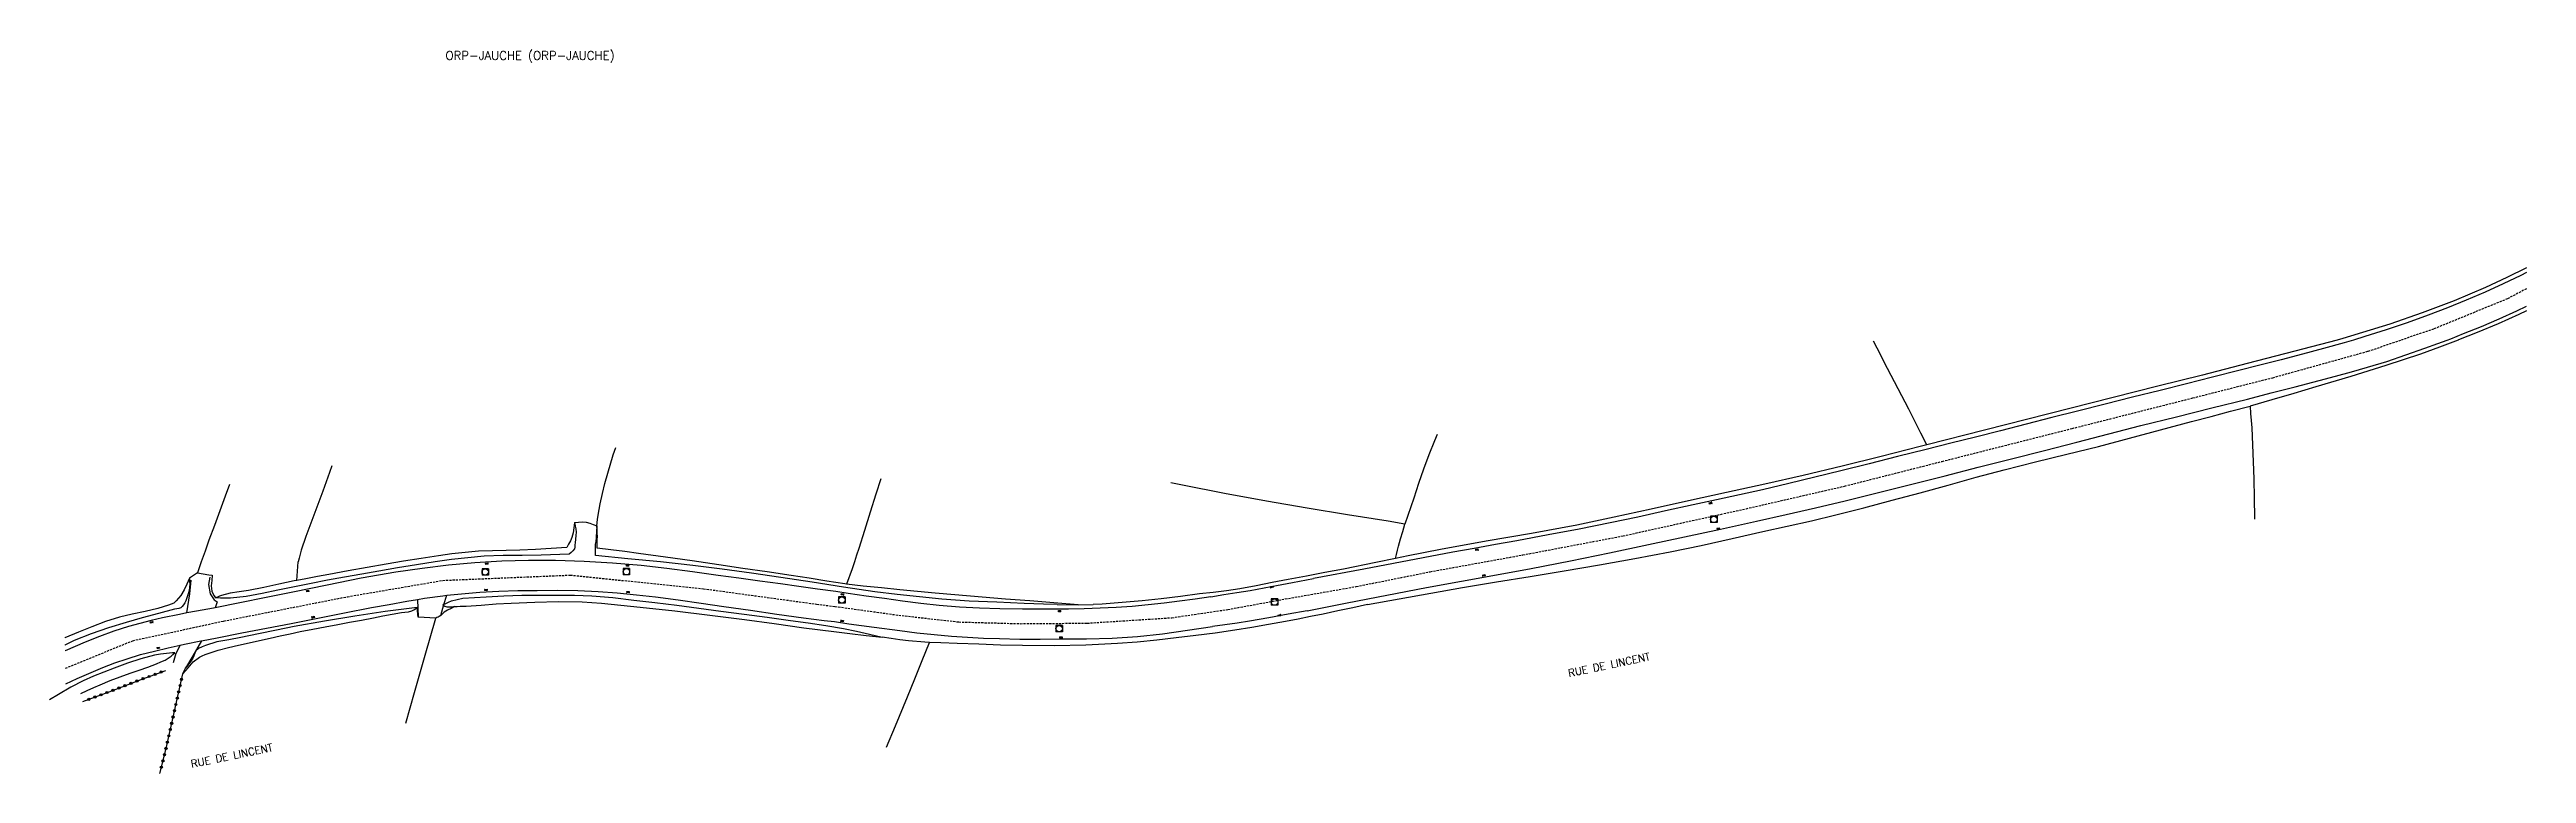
# Model space of a CAD drawing. Header units: millimetres. Extents: x 194066 to 195000, y 155070 to 156000.
# Drawn here: x 194423 to 195000, y 155070 to 155239 of the extents above; entities that cross this region are included whole.
import ezdxf
from ezdxf.enums import TextEntityAlignment as Align

# ---------------------------------------------------------------- set-up
doc = ezdxf.new("R2010")
doc.units = ezdxf.units.MM
doc.linetypes.add('DASHED', pattern=[0.75, 0.5, -0.25])
doc.layers.get('0').update_dxf_attribs({"linetype": 'CONTINUOUS'})
for name, color, linetype in [('W0001', 6, 'DASHED'), ('W0008', 7, 'CONTINUOUS'), ('W0017', 7, 'CONTINUOUS'), ('W0211', 2, 'CONTINUOUS'), ('W0214', 2, 'CONTINUOUS'), ('W0323', 7, 'CONTINUOUS'), ('W0330', 7, 'CONTINUOUS'), ('W0401', 7, 'CONTINUOUS'), ('W0420', 7, 'CONTINUOUS'), ('W0980', 7, 'CONTINUOUS'), ('W0989', 7, 'CONTINUOUS')]:
    doc.layers.add(name, color=color, linetype=linetype)
doc.styles.get("Standard").update_dxf_attribs({"font": 'romans.shx', "width": 0.85})

# ---------------------------------------------------------------- blocks, each defined once
blk = doc.blocks.new('T420')
for p, q in [((0.75, 0.75), (-0.75, 0.75)), ((-0.75, 0.75), (-0.75, -0.75)), ((0.75, 0.75), (0.75, -0.75)), ((0.75, -0.75), (-0.75, -0.75))]:
    blk.add_line(p, q)
blk.add_ellipse((0, 0), major_axis=(-0.53, 0.53), ratio=1, start_param=3.926991, end_param=10.210176)
blk = doc.blocks.new('T401')
for p, q in [((-0.3, 0.3), (0, 0.3)), ((-0.3, -0.25), (-0.3, 0.3)), ((-0.3, 0.15), (0, 0.15)), ((-0.3, 0), (0, 0)), ((0, 0.3), (0, -0.25)), ((-0.3, -0.15), (0, -0.15)), ((-0.3, -0.25), (-0.3, -0.3)), ((-0.3, -0.3), (0, -0.3)), ((0, -0.3), (0, -0.25))]:
    blk.add_line(p, q)
blk = doc.blocks.new('t323o')
at = {"color": 0, "linetype": 'Continuous'}
for radius in [0.25, 0.15]:
    blk.add_circle((0, 0), radius, dxfattribs=at)

msp = doc.modelspace()

# ---------------------------------------------------------------- linework, layer by layer
at = {"layer": 'W0001'}
for points in [[(195000, 155182.94), (194995.57, 155180.6), (194978.35, 155173.55), (194970.81, 155171)], [(194426.77, 155094.59), (194442.43, 155100.99), (194463.57, 155105.56), (194492.4, 155111.23), (194514.67, 155115.03), (194544.33, 155116.26), (194575.35, 155113.09), (194601.71, 155109.49), (194606.02, 155108.96), (194620.87, 155106.92), (194634.83, 155105.35), (194649.15, 155104.95), (194664.74, 155105.07), (194684.48, 155106.34), (194697.52, 155108.26), (194710.88, 155110.7), (194727.43, 155113.6), (194744.66, 155117.05), (194766.24, 155120.96), (194789.57, 155125.39), (194818.23, 155131.72), (194841.16, 155136.98), (194863.9, 155142.74), (194894.16, 155150.4), (194922.31, 155157.52), (194940.89, 155162.23), (194963.15, 155168.41), (194970.81, 155171)]]:
    msp.add_lwpolyline(points, dxfattribs=at)
at = {"layer": 'W0008'}
for points in [[(195000, 155186.7), (194998.71, 155186.05), (194994.56, 155184.06), (194990.37, 155182.15), (194985.99, 155180.27), (194981.57, 155178.48), (194977.12, 155176.78), (194972.23, 155175.02), (194967.3, 155173.35), (194962.35, 155171.78), (194959.73, 155171)], [(194981.53, 155171), (194982.35, 155171.31), (194985.35, 155172.48), (194989.53, 155174.18), (194993.67, 155175.95), (194997.77, 155177.82), (195000, 155178.91)], [(194716.01, 155107.97), (194725.27, 155109.78), (194734.54, 155111.6), (194743.81, 155113.38), (194751.93, 155114.86), (194760.06, 155116.31), (194768.18, 155117.81), (194777.3, 155119.6), (194786.4, 155121.46), (194795.5, 155123.36), (194803.9, 155125.14), (194812.29, 155126.95), (194820.68, 155128.8), (194827.55, 155130.36), (194834.42, 155131.94), (194841.28, 155133.56), (194849.06, 155135.47), (194856.83, 155137.43), (194864.59, 155139.4), (194872.32, 155141.36), (194880.03, 155143.33), (194887.75, 155145.3), (194895.23, 155147.23), (194902.71, 155149.17), (194910.2, 155151.08), (194918.46, 155153.15), (194926.74, 155155.19), (194935, 155157.26), (194940.57, 155158.68), (194946.14, 155160.11), (194951.7, 155161.57), (194955.48, 155162.56), (194959.25, 155163.57), (194963, 155164.64), (194967.46, 155166.03), (194971.89, 155167.52), (194976.3, 155169.07), (194979.33, 155170.17), (194981.53, 155171)], [(194959.73, 155171), (194957.54, 155170.35), (194952.69, 155169), (194947.84, 155167.69), (194942.89, 155166.4), (194937.93, 155165.15), (194932.97, 155163.91), (194926.88, 155162.36), (194920.79, 155160.82), (194914.69, 155159.28), (194908.27, 155157.67), (194901.85, 155156.08), (194895.43, 155154.47), (194889.44, 155152.94), (194883.45, 155151.4), (194877.45, 155149.87), (194871.68, 155148.41), (194865.91, 155146.96), (194860.14, 155145.51), (194853.53, 155143.85), (194846.91, 155142.18), (194840.3, 155140.54), (194834.23, 155139.05), (194828.16, 155137.57), (194822.07, 155136.14), (194816.69, 155134.95), (194811.3, 155133.8), (194805.92, 155132.64), (194799.47, 155131.21), (194793.03, 155129.78), (194786.57, 155128.41), (194779.33, 155126.97), (194772.08, 155125.61), (194764.83, 155124.27), (194759.87, 155123.37), (194754.9, 155122.48), (194749.94, 155121.58), (194743.02, 155120.29), (194736.1, 155118.97), (194729.18, 155117.64), (194717.49, 155115.43)], [(194606.19, 155112.42), (194601.88, 155113.01), (194597.58, 155113.6), (194593.27, 155114.19), (194588.45, 155114.85), (194583.63, 155115.52), (194578.81, 155116.17), (194572.82, 155116.99), (194566.82, 155117.8), (194560.82, 155118.48), (194554.18, 155119.05), (194547.54, 155119.46), (194540.88, 155119.67), (194534.62, 155119.68), (194528.36, 155119.5), (194522.12, 155119.14), (194515.95, 155118.56), (194509.8, 155117.8), (194503.68, 155116.91), (194495.66, 155115.51), (194487.67, 155113.9), (194479.69, 155112.27), (194473.53, 155111.05), (194467.38, 155109.81), (194461.63, 155108.67), (194461.22, 155108.59), (194457.26, 155107.85), (194455.05, 155107.44), (194453.3, 155107.11), (194449.37, 155106.29), (194446.71, 155105.66), (194444.06, 155105), (194441.44, 155104.26), (194438.04, 155103.18), (194434.67, 155101.98), (194431.35, 155100.67), (194426.66, 155098.64), (194426.66, 155098.64), (194426.66, 155098.64), (194426.66, 155098.64)], [(194426.86, 155090.93), (194426.86, 155090.93), (194426.86, 155090.93), (194429.5, 155092.15), (194432.7, 155093.57), (194435.46, 155094.72), (194438.26, 155095.8), (194441.08, 155096.79), (194444.24, 155097.74), (194447.45, 155098.56), (194450.66, 155099.33), (194453.46, 155099.95), (194454.46, 155100.17), (194458.29, 155100.94), (194458.46, 155100.97), (194462.11, 155101.69), (194467.84, 155102.81), (194473.57, 155103.91), (194479.29, 155105.01), (194485.52, 155106.24), (194491.75, 155107.48), (194497.99, 155108.68), (194502.11, 155109.45), (194506.25, 155110.21), (194508.77, 155110.61), (194510.39, 155110.87), (194514.68, 155111.45), (194515.59, 155111.55), (194518.98, 155111.93), (194523.29, 155112.3), (194527.72, 155112.54), (194532.15, 155112.66), (194536.59, 155112.71), (194541.33, 155112.72), (194546.07, 155112.64), (194550.8, 155112.43), (194555.27, 155112.11), (194559.73, 155111.68), (194564.18, 155111.19), (194569.5, 155110.51), (194574.81, 155109.74), (194580.13, 155108.96), (194586.3, 155108.07), (194592.48, 155107.17), (194598.67, 155106.32), (194601.06, 155106.01), (194603.45, 155105.72), (194605.84, 155105.42)], [(194693.54, 155111.22), (194689.9, 155110.69), (194686.27, 155110.17), (194682.64, 155109.7), (194678.92, 155109.3), (194675.19, 155108.97), (194671.46, 155108.71), (194667.77, 155108.53), (194664.06, 155108.41), (194660.36, 155108.34), (194655.03, 155108.29), (194649.7, 155108.31), (194644.38, 155108.43), (194639.67, 155108.59), (194634.97, 155108.83), (194630.27, 155109.18), (194626.01, 155109.64), (194621.75, 155110.2), (194617.5, 155110.79), (194613.29, 155111.38), (194609.09, 155112), (194606.19, 155112.42)], [(194693.54, 155111.22), (194696.58, 155111.71), (194699.63, 155112.2), (194702.68, 155112.71), (194707.62, 155113.59), (194712.55, 155114.51), (194717.49, 155115.43)], [(194716.01, 155107.97), (194711.53, 155107.13), (194707.04, 155106.29), (194702.55, 155105.52), (194699.67, 155105.09), (194696.8, 155104.69), (194693.92, 155104.28)], [(194605.84, 155105.42), (194609.18, 155104.95), (194615.12, 155104.11), (194621.07, 155103.34), (194625.09, 155102.85), (194629.12, 155102.39), (194633.15, 155102.01), (194636.86, 155101.77), (194640.57, 155101.6), (194644.29, 155101.47), (194649.05, 155101.37), (194653.82, 155101.35), (194658.59, 155101.38), (194664.55, 155101.45), (194670.52, 155101.61), (194676.46, 155101.97), (194682.29, 155102.62), (194688.1, 155103.45), (194693.92, 155104.28)]]:
    msp.add_lwpolyline(points, dxfattribs=at)
at = {"layer": 'W0017'}
for points in [[(194455.05, 155107.44), (194455.75, 155111.9), (194456.03, 155115.08)], [(194460.38, 155115.77), (194460.03, 155114.05), (194460.41, 155111.88), (194461.39, 155110.47), (194462.04, 155110.07), (194461.63, 155108.67)], [(194508.77, 155110.61), (194508.91, 155106.43)], [(194514.17, 155106.86), (194514.91, 155109.42), (194515.59, 155111.55)], [(194458.46, 155100.97), (194456.42, 155097.46), (194454.74, 155094.57)], [(194453.46, 155099.95), (194452.48, 155097.97), (194451.8, 155095.82)]]:
    msp.add_lwpolyline(points, dxfattribs=at)
at = {"layer": 'W0211'}
for points in [[(194545.33, 155128.47), (194545.16, 155127.29), (194544.98, 155126.12), (194544.69, 155124.99), (194544.35, 155124.21), (194543.95, 155123.46), (194543.55, 155122.7)], [(194550.57, 155122.54), (194550.58, 155122.78), (194550.58, 155123.01), (194550.59, 155123.25), (194550.61, 155123.89), (194550.63, 155124.52), (194550.64, 155125.16), (194550.62, 155126), (194550.56, 155126.85), (194550.51, 155127.7)], [(194543.55, 155122.7), (194539.89, 155122.48), (194536.24, 155122.25), (194532.59, 155122.07), (194529.39, 155121.99), (194526.18, 155121.94), (194522.99, 155121.81), (194519.87, 155121.54), (194516.77, 155121.18), (194513.67, 155120.77), (194509.59, 155120.16), (194505.52, 155119.47), (194501.45, 155118.77), (194497.01, 155118.01), (194492.56, 155117.23), (194488.12, 155116.43), (194485.43, 155115.92), (194482.74, 155115.41), (194480.66, 155115.01), (194480.05, 155114.89), (194476.48, 155114.15), (194472.92, 155113.38), (194469.36, 155112.65), (194467.24, 155112.33), (194465.12, 155112.03), (194463.06, 155111.5), (194462.59, 155111.32), (194462.13, 155111.13), (194461.67, 155110.94)], [(194662.6, 155109.34), (194656.98, 155109.78), (194651.36, 155110.23), (194645.74, 155110.68), (194637.53, 155111.36), (194629.33, 155112.06), (194621.13, 155112.84), (194616.84, 155113.27), (194612.56, 155113.72), (194608.7, 155114.18), (194608.28, 155114.23), (194604.1, 155114.84), (194599.94, 155115.52), (194595.77, 155116.18), (194590.16, 155117.01), (194584.54, 155117.83), (194578.92, 155118.64), (194572.7, 155119.55), (194566.48, 155120.46), (194560.25, 155121.32), (194557.02, 155121.73), (194553.8, 155122.14), (194550.57, 155122.54)], [(194455.63, 155115.54), (194455, 155114.17), (194454.36, 155112.79), (194453.59, 155111.51), (194453.08, 155110.89), (194452.53, 155110.29), (194451.97, 155109.69), (194450.73, 155109.28), (194449.49, 155108.88), (194448.24, 155108.49), (194445.27, 155107.77), (194442.26, 155107.18), (194439.29, 155106.47), (194436.08, 155105.43), (194432.92, 155104.24), (194429.78, 155102.98), (194426.58, 155101.62), (194426.58, 155101.62), (194426.58, 155101.62), (194426.58, 155101.62)], [(194454.06, 155093.29), (194455.29, 155094.67), (194456.52, 155096.06), (194457.93, 155097.17), (194458.6, 155097.49), (194459.29, 155097.77), (194460, 155098.04), (194462.32, 155098.79), (194464.7, 155099.37), (194467.08, 155099.92), (194469.51, 155100.51), (194471.95, 155101.06), (194474.39, 155101.6), (194476.73, 155102.11), (194479.07, 155102.61), (194481.42, 155103.09), (194484.33, 155103.66), (194487.24, 155104.22), (194490.16, 155104.77), (194492.94, 155105.28), (194495.72, 155105.79), (194498.5, 155106.31), (194500.66, 155106.74), (194502.83, 155107.17), (194505, 155107.56), (194505.82, 155107.64), (194506.63, 155107.72), (194506.66, 155107.73), (194507.41, 155107.93), (194507.73, 155108.08), (194508.05, 155108.25), (194508.34, 155108.45), (194508.44, 155108.53), (194508.54, 155108.61), (194508.64, 155108.69)], [(194514.63, 155109.33), (194514.88, 155109.18), (194515.12, 155109.03), (194515.38, 155108.92), (194515.57, 155108.89), (194515.76, 155108.88), (194515.95, 155108.88), (194516.63, 155108.89), (194517.32, 155108.93), (194517.38, 155108.94), (194518, 155108.98), (194518.69, 155108.99), (194519.38, 155109), (194520.07, 155109.01), (194523.57, 155109.27), (194527.08, 155109.53), (194530.58, 155109.75), (194536.08, 155109.99), (194541.58, 155110.11), (194547.07, 155110.01), (194551.59, 155109.71), (194556.1, 155109.27), (194560.61, 155108.8), (194568.72, 155107.92), (194576.82, 155106.95), (194584.91, 155105.92), (194591.84, 155104.98), (194598.76, 155104), (194605.69, 155103.09), (194609.46, 155102.65), (194613.23, 155102.22), (194617, 155101.8)], [(194430.32, 155088.67), (194431.83, 155089.37), (194433.34, 155090.07), (194434.86, 155090.74), (194437.16, 155091.69), (194439.48, 155092.59), (194441.82, 155093.46), (194443.88, 155094.16), (194445.95, 155094.84), (194447.98, 155095.62), (194448.99, 155096.04), (194449.99, 155096.49), (194450.92, 155097.04), (194451.36, 155097.4), (194451.78, 155097.78), (194452.2, 155098.17)]]:
    msp.add_lwpolyline(points, dxfattribs=at)
at = {"layer": 'W0214'}
for points in [[(194545.33, 155128.47), (194545.47, 155127.74), (194545.48, 155127.64), (194545.6, 155127.01), (194545.67, 155126.28), (194545.65, 155125.46), (194545.56, 155124.63), (194545.46, 155123.81), (194545.43, 155123.3), (194545.4, 155122.8), (194545.28, 155122.34), (194544.96, 155121.9), (194544.52, 155121.53), (194544.09, 155121.15)], [(194550.18, 155120.82), (194550.21, 155122.12), (194550.24, 155123.42), (194550.26, 155123.84)], [(194550.51, 155127.7), (194550.26, 155123.84)], [(194544.09, 155121.15), (194541.92, 155121.06), (194539.75, 155120.97), (194537.58, 155120.9), (194533.14, 155120.84), (194528.71, 155120.82), (194524.28, 155120.65), (194520.48, 155120.31), (194516.68, 155119.86), (194512.89, 155119.35), (194508.49, 155118.67), (194504.1, 155117.92), (194499.72, 155117.15), (194495.74, 155116.47), (194491.77, 155115.78), (194487.8, 155115.06), (194483.94, 155114.31), (194480.09, 155113.52), (194476.23, 155112.77), (194472.55, 155112), (194468.87, 155111.26), (194465.16, 155110.88), (194464, 155110.88), (194462.83, 155110.91), (194461.67, 155110.94)], [(194657.75, 155109.39), (194654.56, 155109.5), (194650.05, 155109.68), (194643.66, 155109.92), (194637.26, 155110.22), (194630.88, 155110.66), (194625.67, 155111.16), (194620.46, 155111.75), (194615.26, 155112.4), (194607.97, 155113.44), (194600.69, 155114.59), (194593.41, 155115.7), (194586.57, 155116.68), (194579.72, 155117.63), (194572.87, 155118.5), (194565.31, 155119.33), (194557.74, 155120.08), (194550.18, 155120.82)], [(194455.63, 155115.54), (194455.66, 155114.85), (194455.69, 155114.15), (194455.67, 155113.46), (194455.54, 155112.69), (194455.33, 155111.93), (194455.1, 155111.19), (194454.94, 155110.71), (194454.76, 155110.24), (194454.54, 155109.79), (194454.27, 155109.35), (194453.96, 155108.93), (194453.59, 155108.62), (194453.15, 155108.46), (194452.65, 155108.39), (194452.15, 155108.33), (194448.38, 155107.33), (194444.6, 155106.32), (194440.85, 155105.23), (194436.78, 155103.96), (194432.75, 155102.58), (194428.8, 155101), (194426.62, 155099.98), (194426.62, 155099.98), (194426.62, 155099.98), (194426.62, 155099.98)], [(194508.64, 155108.69), (194506.15, 155108.38), (194503.67, 155108.07), (194501.18, 155107.75), (194494.12, 155106.71), (194487.07, 155105.55), (194480.04, 155104.27), (194475.88, 155103.45), (194471.73, 155102.59), (194467.58, 155101.7), (194464.8, 155101.22), (194462.02, 155100.73), (194459.39, 155099.86), (194458.57, 155099.52), (194457.76, 155099.14), (194457.12, 155098.61), (194456.84, 155098.09), (194456.65, 155097.49), (194456.42, 155096.92), (194455.96, 155096.22), (194455.44, 155095.56), (194454.91, 155094.9)], [(194514.63, 155109.33), (194515.31, 155109.64), (194515.98, 155109.96), (194516.67, 155110.24), (194519.29, 155110.85), (194522.02, 155111.07), (194524.75, 155111.21), (194528.88, 155111.45), (194533.02, 155111.55), (194537.15, 155111.58), (194541.23, 155111.59), (194545.31, 155111.55), (194549.39, 155111.4), (194554.28, 155111.01), (194559.16, 155110.46), (194564.04, 155109.87), (194569.17, 155109.22), (194574.29, 155108.53), (194579.41, 155107.84), (194584.81, 155107.14), (194590.21, 155106.45), (194595.61, 155105.71), (194599.75, 155105.14), (194603.89, 155104.54), (194608.01, 155103.82), (194611.01, 155103.19), (194614.01, 155102.49), (194617, 155101.8)], [(194657.75, 155109.39), (194662.6, 155109.34)], [(194452.2, 155098.17), (194452.02, 155098.15), (194451.84, 155098.14), (194451.66, 155098.13), (194450.27, 155098), (194448.88, 155097.82), (194447.5, 155097.6), (194444.33, 155096.8), (194441.21, 155095.72), (194438.12, 155094.56), (194435.68, 155093.66), (194433.27, 155092.7), (194430.89, 155091.66), (194427.98, 155090.14), (194425.15, 155088.47), (194423.03, 155087.19)], [(194454.06, 155093.29), (194454.74, 155094.57), (194454.91, 155094.9)]]:
    msp.add_lwpolyline(points, dxfattribs=at)
at = {"layer": 'W0323'}
for points in [[(194430.8, 155086.81), (194437.54, 155089.33), (194444.8, 155092.14), (194450.15, 155094.07)], [(194448.72, 155070.07), (194450.17, 155075.9), (194454.06, 155093.29)]]:
    msp.add_lwpolyline(points, dxfattribs=at)
at = {"layer": 'W0330'}
for points in [[(195000, 155187.81), (194995.42, 155185.54), (194990.44, 155183.23), (194983.13, 155180.14), (194975.69, 155177.33), (194968.19, 155174.71), (194957.2, 155171.35), (194955.89, 155171)], [(195000, 155177.79), (194998.22, 155176.94), (194993.38, 155174.8), (194988.5, 155172.75), (194984.14, 155171.01), (194984.12, 155171)], [(194955.89, 155171), (194946.08, 155168.4), (194934.93, 155165.54), (194924.54, 155162.85), (194914.12, 155160.24), (194903.7, 155157.63), (194888.73, 155153.8), (194873.75, 155149.97), (194860.3, 155146.56), (194858.76, 155146.17), (194849.69, 155143.89), (194840.61, 155141.61), (194831.51, 155139.42), (194822.61, 155137.4), (194813.69, 155135.46), (194804.77, 155133.53), (194796.13, 155131.62), (194787.48, 155129.73), (194778.82, 155127.92), (194768.25, 155125.97), (194757.65, 155124.14), (194747.07, 155122.23), (194739.51, 155120.73), (194736.58, 155120.13), (194731.96, 155119.18), (194724.41, 155117.63)], [(194860.3, 155146.56), (194858.91, 155149.34), (194857.52, 155152.11), (194856.11, 155154.89), (194853.67, 155159.64), (194851.2, 155164.39), (194848.72, 155169.13), (194847.89, 155170.72)], [(194984.12, 155171), (194979.74, 155169.34), (194975.32, 155167.74), (194967.23, 155165.03), (194959.07, 155162.53), (194950.9, 155160.09), (194945.81, 155158.57), (194940.72, 155157.08), (194935.62, 155155.59)], [(194730.02, 155109.43), (194737.4, 155110.75), (194744.79, 155112.08), (194752.17, 155113.37), (194760.06, 155114.68), (194767.95, 155115.96), (194775.83, 155117.26), (194784.08, 155118.66), (194792.32, 155120.09), (194800.53, 155121.64), (194807.76, 155123.15), (194814.96, 155124.75), (194822.16, 155126.38), (194827.81, 155127.64), (194833.46, 155128.93), (194839.1, 155130.27), (194845.67, 155131.93), (194852.23, 155133.68), (194858.78, 155135.45), (194865.29, 155137.23), (194871.8, 155139.04), (194878.33, 155140.8), (194885.64, 155142.64), (194892.97, 155144.41), (194900.29, 155146.23), (194907.53, 155148.14), (194914.76, 155150.09), (194921.99, 155152.03), (194926.53, 155153.22), (194931.08, 155154.4), (194935.62, 155155.59), (194935.75, 155153.9), (194935.88, 155152.22), (194935.99, 155150.53), (194936.21, 155146.59), (194936.37, 155142.65), (194936.5, 155138.7), (194936.6, 155134.15), (194936.64, 155129.59), (194936.65, 155129.29)], [(194746.27, 155149.02), (194745.64, 155147.53), (194744.33, 155144.29), (194743.11, 155140.94), (194741.95, 155137.56), (194740.8, 155134.18), (194740.1, 155132.17), (194739.41, 155130.16), (194738.72, 155128.15)], [(194488.82, 155141.74), (194488.24, 155140.17), (194486.66, 155135.82), (194485.08, 155131.48), (194483.89, 155128.34), (194482.7, 155125.21), (194481.65, 155122.03), (194481.4, 155121.13), (194481.16, 155120.22), (194480.92, 155119.32)], [(194550.68, 155129.19), (194550.82, 155130.18), (194551.04, 155131.53), (194551.29, 155132.87), (194551.81, 155135.25), (194552.41, 155137.61), (194553.05, 155139.97), (194554.34, 155144.23), (194554.92, 155146)], [(194464.97, 155137.34), (194463.98, 155134.65), (194462.7, 155131.22), (194461.42, 155127.79), (194460.16, 155124.36), (194459.27, 155121.85), (194458.38, 155119.33), (194457.49, 155116.81), (194455.63, 155115.54)], [(194616.65, 155138.71), (194615.48, 155135.08), (194614.18, 155130.89), (194612.89, 155126.68), (194611.57, 155122.49), (194611.04, 155120.91), (194610.51, 155119.33), (194609.98, 155117.75), (194608.7, 155114.18)], [(194734.87, 155128.8), (194725.41, 155130.33), (194715.95, 155131.86), (194706.51, 155133.47), (194696.73, 155135.29), (194686.96, 155137.2), (194684.21, 155137.74)], [(194545.33, 155128.47), (194546.23, 155128.55), (194547.13, 155128.63), (194548.01, 155128.6), (194548.85, 155128.37), (194549.68, 155128.04), (194550.51, 155127.7)], [(194550.51, 155127.7), (194550.68, 155129.19)], [(194736.58, 155120.13), (194736.82, 155121.08), (194737.05, 155122.03), (194737.29, 155122.98), (194737.76, 155124.7), (194738.24, 155126.43), (194738.72, 155128.15), (194734.87, 155128.8)], [(194480.66, 155115.01), (194480.92, 155119.32)], [(194457.49, 155116.81), (194460.17, 155116.36), (194460.91, 155116.24)], [(194460.91, 155116.24), (194460.8, 155114.99), (194460.69, 155113.73), (194460.85, 155112.53), (194461.08, 155111.99), (194461.38, 155111.47), (194461.67, 155110.94)], [(194724.41, 155117.63), (194720.12, 155116.84), (194715.83, 155116.04), (194711.54, 155115.24), (194707.8, 155114.5), (194704.07, 155113.74), (194700.31, 155113.07), (194697.19, 155112.63), (194694.05, 155112.24), (194690.92, 155111.86), (194686.46, 155111.29), (194682, 155110.74), (194677.54, 155110.27), (194672.89, 155109.85), (194668.24, 155109.52), (194666.16, 155109.44)], [(194512.99, 155106.26), (194508.91, 155106.43), (194508.64, 155108.69)], [(194517.38, 155108.94), (194516.56, 155108.52), (194515.74, 155108.1), (194514.97, 155107.61), (194514.59, 155107.26), (194514.22, 155106.9), (194514.17, 155106.86), (194513.81, 155106.59), (194513.55, 155106.47), (194513.27, 155106.36), (194512.99, 155106.26)], [(194730.02, 155109.43), (194726.58, 155108.67), (194723.14, 155107.92), (194719.7, 155107.18), (194716.79, 155106.6), (194713.88, 155106.03), (194710.96, 155105.48), (194707.01, 155104.75), (194703.06, 155104.05), (194699.1, 155103.4), (194694.57, 155102.75), (194690.03, 155102.17), (194685.48, 155101.63), (194680.93, 155101.13), (194676.38, 155100.67), (194671.82, 155100.31), (194664.44, 155099.94), (194657.05, 155099.81), (194649.66, 155099.84), (194644.58, 155099.95), (194639.5, 155100.14), (194634.43, 155100.36), (194630.66, 155100.48), (194628.02, 155100.59), (194626.89, 155100.63), (194623.14, 155100.92), (194621.09, 155101.19), (194619.05, 155101.49), (194617, 155101.8)], [(194662.6, 155109.34), (194666.16, 155109.44)], [(194506.03, 155081.82), (194508.08, 155088.92), (194510.54, 155097.59), (194512.99, 155106.26)], [(194618, 155076.18), (194620.09, 155081.13), (194622.91, 155087.91), (194624.62, 155092.13), (194626.32, 155096.36), (194628.02, 155100.59)]]:
    msp.add_lwpolyline(points, dxfattribs=at)

# ---------------------------------------------------------------- block references
at = {"layer": 'W0323'}
for p, rotation in [((194436.42, 155088.91), 20.47864878047638), ((194437.82, 155089.44), 21.13470120661435), ((194439.22, 155089.98), 21.13470120661435), ((194440.62, 155090.52), 21.13470120661435), ((194442.02, 155091.06), 21.13470120661435), ((194443.42, 155091.6), 21.13470120661435), ((194444.82, 155092.14), 19.92203096089831), ((194446.23, 155092.65), 19.92203096089831), ((194447.64, 155093.16), 19.92203096089831), ((194449.05, 155093.68), 19.92203096089831), ((194453.12, 155089.07), 77.36966846796045), ((194453.45, 155090.54), 77.36966846796045), ((194453.77, 155092), 77.36966846796045), ((194432.2, 155087.34), 20.47864878047638), ((194433.61, 155087.86), 20.47864878047638), ((194435.01, 155088.39), 20.47864878047638), ((194451.81, 155083.22), 77.36966846796045), ((194452.13, 155084.68), 77.36966846796045), ((194452.46, 155086.14), 77.36966846796045), ((194452.79, 155087.61), 77.36966846796045), ((194450.49, 155077.36), 77.36966846796045), ((194450.82, 155078.83), 77.36966846796045), ((194451.15, 155080.29), 77.36966846796045), ((194451.48, 155081.75), 77.36966846796045), ((194449.44, 155072.99), 76.08025405464952), ((194449.81, 155074.44), 76.08025405464952), ((194450.17, 155075.9), 76.08025405464952), ((194449.08, 155071.53), 76.08025405464952)]:
    msp.add_blockref('t323o', p, dxfattribs=dict(at, rotation=rotation))
at = {"layer": 'W0401'}
for p, rotation in [((194809.94, 155133.17), 102.1092963377836), ((194811.74, 155126.92), 282.1698168227863), ((194524.91, 155119.08), 93.3621735960718), ((194557.73, 155118.64), 85.07983156700097), ((194755.55, 155122.33), 100.1087066091302), ((194483.17, 155112.71), 101.5402322968949), ((194524.69, 155112.65), 273.1296311543567), ((194557.74, 155112.15), 264.4917777789867), ((194707.76, 155113.36), 280.5958407096919), ((194757.14, 155116.03), 280.0919844848092), ((194484.42, 155106.31), 281.2232277359034), ((194607.78, 155111.91), 81.67623902055689), ((194658.32, 155108), 90.59135709509438), ((194709.53, 155107.02), 100.5710830951834), ((194446.78, 155105.42), 103.1960067554893), ((194607.61, 155105.42), 261.9729952583828), ((194658.58, 155101.55), 270.3724408807735), ((194448.37, 155099.15), 283.4768486525491)]:
    msp.add_blockref('T401', p, dxfattribs=dict(at, rotation=rotation))
at = {"layer": 'W0420', "rotation": 359.9999899820874}
for p in [(194810.72, 155129.22), (194524.53, 155116.98), (194557.41, 155117.05), (194607.59, 155110.46), (194708.38, 155109.97), (194658.2, 155103.79)]:
    msp.add_blockref('T420', p, dxfattribs=at)

# ---------------------------------------------------------------- texts
at = {"layer": 'W0980'}
msp.add_text('ORP-JAUCHE (ORP-JAUCHE)', height=2, dxfattribs=at).set_placement((194534.98, 155237.11), align=Align.MIDDLE)
at = {"layer": 'W0989'}
for p in [(194776.98, 155092.54), (194456.15, 155071.39)]:
    msp.add_text('RUE DE LINCENT  ', height=1.75, rotation=11.7441, dxfattribs=at).set_placement(p)

doc.saveas('drawing.dxf')
